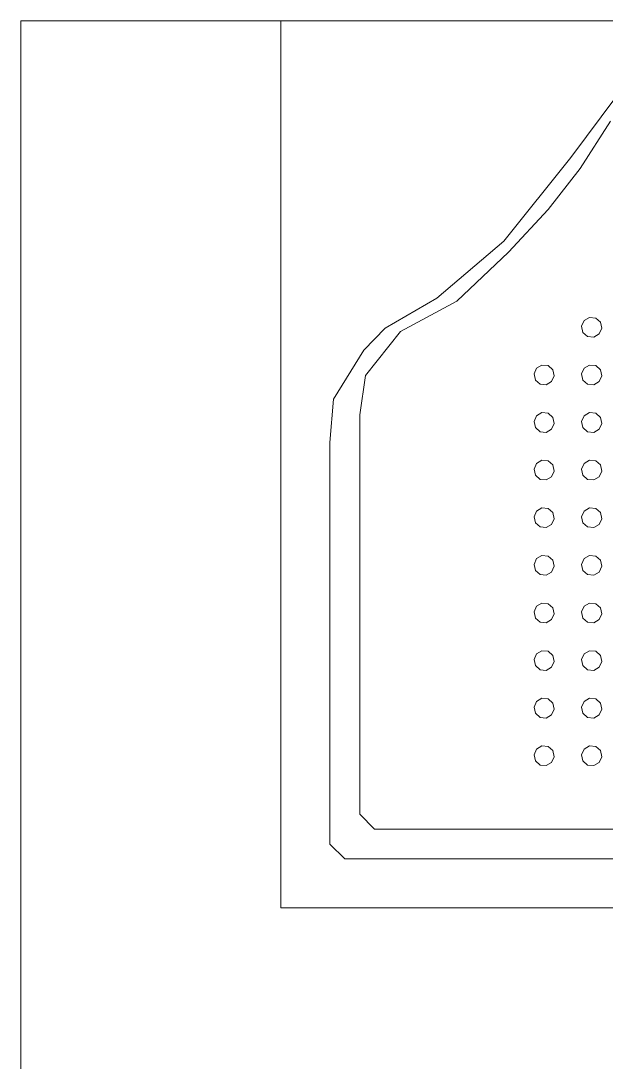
# Model space of a CAD drawing. Header units: millimetres. Extents: x -32 to 1412, y -324 to 2887.
# Drawn here: x 1060.741 to 1061.236, y 1936.569 to 1937.449 of the extents above; entities that cross this region are included whole.
import ezdxf

# ---------------------------------------------------------------- set-up
doc = ezdxf.new("R2010")
doc.units = ezdxf.units.MM
doc.header["$LTSCALE"] = 0.5
doc.layers.add('arquitetura', color=252, linetype='CONTINUOUS', lineweight=5)

msp = doc.modelspace()

# ---------------------------------------------------------------- linework, layer by layer
at = {"layer": 'arquitetura', "color": 252}
for q in [(1060.74123, 1936.19913), (1061.71123, 1937.44913), (1061.71123, 1937.44913), (1061.71123, 1937.44913)]:
    msp.add_line((1060.74123, 1937.44913), q, dxfattribs=at)
at = {"layer": 'arquitetura'}
for p, q in [((1061.20656, 1937.33364), (1061.24524, 1937.38574)), ((1061.21425, 1937.32429), (1061.24011, 1937.36437)), ((1061.14984, 1937.26283), (1061.20656, 1937.33364)), ((1061.18723, 1937.28952), (1061.21425, 1937.32429)), ((1061.15381, 1937.25348), (1061.18723, 1937.28952)), ((1061.09323, 1937.21467), (1061.14984, 1937.26283)), ((1061.11001, 1937.21201), (1061.15381, 1937.25348)), ((1061.04944, 1937.18936), (1061.09323, 1937.21467)), ((1061.06237, 1937.1866), (1061.11001, 1937.21201)), ((1061.22223, 1937.19838), (1061.21768, 1937.19571)), ((1061.22748, 1937.19787), (1061.22223, 1937.19838)), ((1061.23143, 1937.19437), (1061.22748, 1937.19787)), ((1061.03138, 1937.17065), (1061.04944, 1937.18936)), ((1061.21768, 1937.19571), (1061.21557, 1937.19087)), ((1061.21557, 1937.19087), (1061.21671, 1937.18572)), ((1061.23045, 1937.18438), (1061.23256, 1937.18922)), ((1061.23256, 1937.18922), (1061.23143, 1937.19437)), ((1061.03266, 1937.14928), (1061.06237, 1937.1866)), ((1061.21671, 1937.18572), (1061.22065, 1937.18222)), ((1061.22065, 1937.18222), (1061.22591, 1937.18171)), ((1061.22591, 1937.18171), (1061.23045, 1937.18438)), ((1061.00564, 1937.12919), (1061.03138, 1937.17065)), ((1061.17743, 1937.15546), (1061.17532, 1937.15062)), ((1061.18198, 1937.15813), (1061.17743, 1937.15546)), ((1061.18723, 1937.15762), (1061.18198, 1937.15813)), ((1061.19118, 1937.15412), (1061.18723, 1937.15762)), ((1061.19231, 1937.14897), (1061.19118, 1937.15412)), ((1061.21768, 1937.15546), (1061.21557, 1937.15062)), ((1061.22223, 1937.15813), (1061.21768, 1937.15546)), ((1061.22748, 1937.15762), (1061.22223, 1937.15813)), ((1061.23143, 1937.15412), (1061.22748, 1937.15762)), ((1061.23256, 1937.14897), (1061.23143, 1937.15412)), ((1061.02785, 1937.11601), (1061.03266, 1937.14928)), ((1061.17532, 1937.15062), (1061.17646, 1937.14547)), ((1061.17646, 1937.14547), (1061.18041, 1937.14197)), ((1061.1902, 1937.14413), (1061.19231, 1937.14897)), ((1061.21557, 1937.15062), (1061.21671, 1937.14547)), ((1061.21671, 1937.14547), (1061.22065, 1937.14197)), ((1061.23045, 1937.14413), (1061.23256, 1937.14897)), ((1061.18041, 1937.14197), (1061.18566, 1937.14146)), ((1061.18566, 1937.14146), (1061.1902, 1937.14413)), ((1061.22065, 1937.14197), (1061.22591, 1937.14146)), ((1061.22591, 1937.14146), (1061.23045, 1937.14413)), ((1061.0027, 1937.0927), (1061.00564, 1937.12919)), ((1061.02785, 1937.11601), (1061.02785, 1936.77833)), ((1061.17743, 1937.11521), (1061.17532, 1937.11037)), ((1061.17532, 1937.11037), (1061.17646, 1937.10522)), ((1061.18198, 1937.11788), (1061.17743, 1937.11521)), ((1061.18723, 1937.11737), (1061.18198, 1937.11788)), ((1061.19118, 1937.11387), (1061.18723, 1937.11737)), ((1061.19231, 1937.10872), (1061.19118, 1937.11387)), ((1061.21768, 1937.11521), (1061.21557, 1937.11037)), ((1061.21557, 1937.11037), (1061.21671, 1937.10522)), ((1061.22223, 1937.11788), (1061.21768, 1937.11521)), ((1061.22748, 1937.11737), (1061.22223, 1937.11788)), ((1061.23143, 1937.11387), (1061.22748, 1937.11737)), ((1061.23256, 1937.10872), (1061.23143, 1937.11387)), ((1061.17646, 1937.10522), (1061.18041, 1937.10172)), ((1061.18041, 1937.10172), (1061.18566, 1937.10121)), ((1061.18566, 1937.10121), (1061.1902, 1937.10388)), ((1061.1902, 1937.10388), (1061.19231, 1937.10872)), ((1061.21671, 1937.10522), (1061.22065, 1937.10172)), ((1061.22065, 1937.10172), (1061.22591, 1937.10121)), ((1061.22591, 1937.10121), (1061.23045, 1937.10388)), ((1061.23045, 1937.10388), (1061.23256, 1937.10872)), ((1061.0027, 1937.0927), (1061.0027, 1936.75317)), ((1061.17743, 1937.07496), (1061.17532, 1937.07012)), ((1061.18198, 1937.07763), (1061.17743, 1937.07496)), ((1061.18723, 1937.07712), (1061.18198, 1937.07763)), ((1061.19118, 1937.07362), (1061.18723, 1937.07712)), ((1061.21768, 1937.07496), (1061.21557, 1937.07012)), ((1061.22223, 1937.07763), (1061.21768, 1937.07496)), ((1061.22748, 1937.07712), (1061.22223, 1937.07763)), ((1061.23143, 1937.07362), (1061.22748, 1937.07712)), ((1061.17532, 1937.07012), (1061.17646, 1937.06497)), ((1061.1902, 1937.06363), (1061.19231, 1937.06847)), ((1061.19231, 1937.06847), (1061.19118, 1937.07362)), ((1061.21557, 1937.07012), (1061.21671, 1937.06497)), ((1061.23045, 1937.06363), (1061.23256, 1937.06847)), ((1061.23256, 1937.06847), (1061.23143, 1937.07362)), ((1061.17646, 1937.06497), (1061.18041, 1937.06147)), ((1061.18041, 1937.06147), (1061.18566, 1937.06096)), ((1061.18566, 1937.06096), (1061.1902, 1937.06363)), ((1061.21671, 1937.06497), (1061.22065, 1937.06147)), ((1061.22065, 1937.06147), (1061.22591, 1937.06096)), ((1061.22591, 1937.06096), (1061.23045, 1937.06363)), ((1061.17743, 1937.03471), (1061.17532, 1937.02987)), ((1061.18198, 1937.03738), (1061.17743, 1937.03471)), ((1061.18723, 1937.03687), (1061.18198, 1937.03738)), ((1061.19118, 1937.03337), (1061.18723, 1937.03687)), ((1061.19231, 1937.02822), (1061.19118, 1937.03337)), ((1061.21768, 1937.03471), (1061.21557, 1937.02987)), ((1061.22223, 1937.03738), (1061.21768, 1937.03471)), ((1061.22748, 1937.03687), (1061.22223, 1937.03738)), ((1061.23143, 1937.03337), (1061.22748, 1937.03687)), ((1061.23256, 1937.02822), (1061.23143, 1937.03337)), ((1061.17532, 1937.02987), (1061.17646, 1937.02472)), ((1061.17646, 1937.02472), (1061.18041, 1937.02122)), ((1061.18041, 1937.02122), (1061.18566, 1937.02071)), ((1061.18566, 1937.02071), (1061.1902, 1937.02338)), ((1061.1902, 1937.02338), (1061.19231, 1937.02822)), ((1061.21557, 1937.02987), (1061.21671, 1937.02472)), ((1061.21671, 1937.02472), (1061.22065, 1937.02122)), ((1061.22065, 1937.02122), (1061.22591, 1937.02071)), ((1061.22591, 1937.02071), (1061.23045, 1937.02338)), ((1061.23045, 1937.02338), (1061.23256, 1937.02822)), ((1061.18198, 1936.99713), (1061.17743, 1936.99446)), ((1061.18723, 1936.99662), (1061.18198, 1936.99713)), ((1061.19118, 1936.99312), (1061.18723, 1936.99662)), ((1061.22223, 1936.99713), (1061.21768, 1936.99446)), ((1061.22748, 1936.99662), (1061.22223, 1936.99713)), ((1061.23143, 1936.99312), (1061.22748, 1936.99662)), ((1061.17743, 1936.99446), (1061.17532, 1936.98962)), ((1061.17532, 1936.98962), (1061.17646, 1936.98447)), ((1061.1902, 1936.98313), (1061.19231, 1936.98797)), ((1061.19231, 1936.98797), (1061.19118, 1936.99312)), ((1061.21768, 1936.99446), (1061.21557, 1936.98962)), ((1061.21557, 1936.98962), (1061.21671, 1936.98447)), ((1061.23045, 1936.98313), (1061.23256, 1936.98797)), ((1061.23256, 1936.98797), (1061.23143, 1936.99312)), ((1061.17646, 1936.98447), (1061.18041, 1936.98097)), ((1061.18041, 1936.98097), (1061.18566, 1936.98046)), ((1061.18566, 1936.98046), (1061.1902, 1936.98313)), ((1061.21671, 1936.98447), (1061.22065, 1936.98097)), ((1061.22065, 1936.98097), (1061.22591, 1936.98046)), ((1061.22591, 1936.98046), (1061.23045, 1936.98313)), ((1061.17743, 1936.95421), (1061.17532, 1936.94938)), ((1061.18198, 1936.95688), (1061.17743, 1936.95421)), ((1061.18723, 1936.95637), (1061.18198, 1936.95688)), ((1061.19118, 1936.95287), (1061.18723, 1936.95637)), ((1061.19231, 1936.94772), (1061.19118, 1936.95287)), ((1061.21768, 1936.95421), (1061.21557, 1936.94938)), ((1061.22223, 1936.95688), (1061.21768, 1936.95421)), ((1061.22748, 1936.95637), (1061.22223, 1936.95688)), ((1061.23143, 1936.95287), (1061.22748, 1936.95637)), ((1061.23256, 1936.94772), (1061.23143, 1936.95287)), ((1061.17532, 1936.94938), (1061.17646, 1936.94422)), ((1061.17646, 1936.94422), (1061.18041, 1936.94072)), ((1061.18566, 1936.94021), (1061.1902, 1936.94288)), ((1061.1902, 1936.94288), (1061.19231, 1936.94772)), ((1061.21557, 1936.94938), (1061.21671, 1936.94422)), ((1061.21671, 1936.94422), (1061.22065, 1936.94072)), ((1061.22591, 1936.94021), (1061.23045, 1936.94288)), ((1061.23045, 1936.94288), (1061.23256, 1936.94772)), ((1061.18041, 1936.94072), (1061.18566, 1936.94021)), ((1061.22065, 1936.94072), (1061.22591, 1936.94021)), ((1061.18198, 1936.91663), (1061.17743, 1936.91396)), ((1061.18723, 1936.91612), (1061.18198, 1936.91663)), ((1061.19118, 1936.91262), (1061.18723, 1936.91612)), ((1061.22223, 1936.91663), (1061.21768, 1936.91396)), ((1061.22748, 1936.91612), (1061.22223, 1936.91663)), ((1061.23143, 1936.91262), (1061.22748, 1936.91612)), ((1061.17743, 1936.91396), (1061.17532, 1936.90913)), ((1061.17532, 1936.90913), (1061.17646, 1936.90397)), ((1061.1902, 1936.90263), (1061.19231, 1936.90747)), ((1061.19231, 1936.90747), (1061.19118, 1936.91262)), ((1061.21768, 1936.91396), (1061.21557, 1936.90913)), ((1061.21557, 1936.90913), (1061.21671, 1936.90397)), ((1061.23045, 1936.90263), (1061.23256, 1936.90747)), ((1061.23256, 1936.90747), (1061.23143, 1936.91262)), ((1061.17646, 1936.90397), (1061.18041, 1936.90047)), ((1061.18041, 1936.90047), (1061.18566, 1936.89996)), ((1061.18566, 1936.89996), (1061.1902, 1936.90263)), ((1061.21671, 1936.90397), (1061.22065, 1936.90047)), ((1061.22065, 1936.90047), (1061.22591, 1936.89996)), ((1061.22591, 1936.89996), (1061.23045, 1936.90263)), ((1061.17743, 1936.87371), (1061.17532, 1936.86888)), ((1061.18198, 1936.87638), (1061.17743, 1936.87371)), ((1061.18723, 1936.87587), (1061.18198, 1936.87638)), ((1061.19118, 1936.87237), (1061.18723, 1936.87587)), ((1061.19231, 1936.86722), (1061.19118, 1936.87237)), ((1061.21768, 1936.87371), (1061.21557, 1936.86888)), ((1061.22223, 1936.87638), (1061.21768, 1936.87371)), ((1061.22748, 1936.87587), (1061.22223, 1936.87638)), ((1061.23143, 1936.87237), (1061.22748, 1936.87587)), ((1061.23256, 1936.86722), (1061.23143, 1936.87237)), ((1061.17532, 1936.86888), (1061.17646, 1936.86372)), ((1061.17646, 1936.86372), (1061.18041, 1936.86022)), ((1061.1902, 1936.86238), (1061.19231, 1936.86722)), ((1061.21557, 1936.86888), (1061.21671, 1936.86372)), ((1061.21671, 1936.86372), (1061.22065, 1936.86022)), ((1061.23045, 1936.86238), (1061.23256, 1936.86722)), ((1061.18041, 1936.86022), (1061.18566, 1936.85971)), ((1061.18566, 1936.85971), (1061.1902, 1936.86238)), ((1061.22065, 1936.86022), (1061.22591, 1936.85971)), ((1061.22591, 1936.85971), (1061.23045, 1936.86238)), ((1061.17743, 1936.83346), (1061.17532, 1936.82863)), ((1061.17532, 1936.82863), (1061.17646, 1936.82348)), ((1061.18198, 1936.83614), (1061.17743, 1936.83346)), ((1061.18723, 1936.83562), (1061.18198, 1936.83614)), ((1061.19118, 1936.83212), (1061.18723, 1936.83562)), ((1061.19231, 1936.82697), (1061.19118, 1936.83212)), ((1061.21768, 1936.83346), (1061.21557, 1936.82863)), ((1061.21557, 1936.82863), (1061.21671, 1936.82348)), ((1061.22223, 1936.83614), (1061.21768, 1936.83346)), ((1061.22748, 1936.83562), (1061.22223, 1936.83614)), ((1061.23143, 1936.83212), (1061.22748, 1936.83562)), ((1061.23256, 1936.82697), (1061.23143, 1936.83212)), ((1061.17646, 1936.82348), (1061.18041, 1936.81997)), ((1061.18041, 1936.81997), (1061.18566, 1936.81946)), ((1061.18566, 1936.81946), (1061.1902, 1936.82214)), ((1061.1902, 1936.82214), (1061.19231, 1936.82697)), ((1061.21671, 1936.82348), (1061.22065, 1936.81997)), ((1061.22065, 1936.81997), (1061.22591, 1936.81946)), ((1061.22591, 1936.81946), (1061.23045, 1936.82214)), ((1061.23045, 1936.82214), (1061.23256, 1936.82697)), ((1061.02785, 1936.77833), (1061.04043, 1936.76575)), ((1061.04043, 1936.76575), (1061.50581, 1936.76575)), ((1061.0027, 1936.75317), (1061.01527, 1936.74059)), ((1061.01527, 1936.74059), (1061.50581, 1936.74059))]:
    msp.add_line(p, q, dxfattribs=at)
msp.add_lwpolyline([(1060.96123, 1936.69913), (1061.71123, 1936.69913), (1061.71123, 1937.44913), (1060.96123, 1937.44913)], close=True, dxfattribs=at)

doc.saveas('drawing.dxf')
